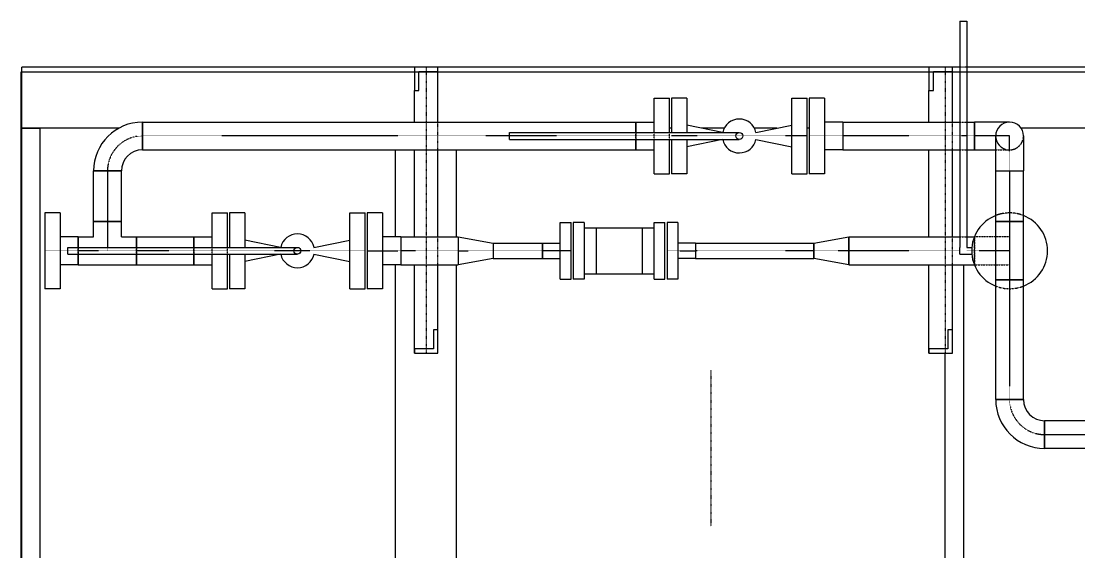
# Model space of a CAD drawing. Header units: millimetres. Extents: x -10011772 to -8149599, y 2847708 to 3434448.
# Drawn here: x -9500857 to -9496253, y 3164150 to 3166460 of the extents above; entities that cross this region are included whole.
import ezdxf

# ---------------------------------------------------------------- set-up
doc = ezdxf.new("R2010")
doc.units = ezdxf.units.MM
for name, pattern in [('DASHDOT2', [0.5, 0.25, -0.125, 0, -0.125]), ('DIVIDE2', [0.625, 0.25, -0.125, 0, -0.125, 0, -0.125]), ('HIDDEN2', [0.1875, 0.125, -0.0625])]:
    doc.linetypes.add(name, pattern=pattern)
doc.layers.add('总平面底图', color=9, linetype='Continuous')

# ---------------------------------------------------------------- blocks, each defined once
blk = doc.blocks.new('总平面底图 爆炸危险区 LOCATION I')
at = {"layer": '总平面底图', "linetype": 'Continuous'}
for p, q in [((226342, 119506.3), (226357, 119506.3)), ((226342, 119506.3), (226342, 119013.8)), ((226357, 119506.3), (226357, 119013.8)), ((224300, 119273), (224300, 119406.3)), ((225154.6, 119406.3), (224300, 119406.3)), ((225154.6, 119406.3), (225154.6, 119355.5)), ((225205.4, 119406.3), (225154.6, 119406.3)), ((226274.6, 119406.3), (225205.4, 119406.3)), ((225205.4, 119396.8), (225205.4, 119406.3)), ((226274.6, 119406.3), (226274.6, 119355.5)), ((226325.4, 119406.3), (226274.6, 119406.3)), ((226342, 119406.3), (226325.4, 119406.3)), ((226325.4, 119396.8), (226325.4, 119406.3)), ((232800, 119406.3), (226357, 119406.3)), ((225164.1, 119396.8), (225205.4, 119396.8)), ((225164.1, 119355.5), (225164.1, 119396.8)), ((225205.4, 119286.5), (225205.4, 119396.8)), ((226284.1, 119355.5), (226284.1, 119396.8)), ((226284.1, 119396.8), (226325.4, 119396.8)), ((226325.4, 119286.5), (226325.4, 119396.8)), ((225154.6, 119286.5), (225154.6, 119355.5)), ((225154.6, 119355.5), (225164.1, 119355.5)), ((225676.6, 119263.8), (225676.6, 119338.9)), ((225676.6, 119338.9), (225709.9, 119338.9)), ((225709.9, 119263.8), (225709.9, 119338.9)), ((225714.4, 119338.9), (225714.4, 119263.8)), ((225747.7, 119338.9), (225714.4, 119338.9)), ((225747.7, 119338.9), (225747.7, 119263.8)), ((225975.9, 119256.3), (225975.9, 119338.9)), ((225975.9, 119338.9), (226009.3, 119338.9)), ((226009.3, 119256.3), (226009.3, 119338.9)), ((226013.7, 119338.9), (226013.7, 119256.3)), ((226047, 119338.9), (226013.7, 119338.9)), ((226047, 119338.9), (226047, 119256.3)), ((226274.6, 119286.5), (226274.6, 119355.5)), ((226274.6, 119355.5), (226284.1, 119355.5)), ((224300, 117339.7), (224300, 119273)), ((224300, 119273), (224340.1, 119273)), ((224510.9, 119273), (224300, 119273)), ((224340.1, 118036.5), (224340.1, 119273)), ((224562.8, 119226.1), (224562.8, 119286.5)), ((224562.8, 119286.5), (224562.8, 119226.1)), ((224562.8, 119286.5), (225636.8, 119286.5)), ((225636.8, 119286.5), (225636.8, 119263.8)), ((225636.8, 119263.8), (225636.8, 119286.5)), ((225636.8, 119286.5), (225676.6, 119286.5)), ((225714.4, 119273), (225709.9, 119273)), ((225825.1, 119263.8), (225747.7, 119279.6)), ((225828.9, 119273), (225780.4, 119273)), ((225943.2, 119273), (225894.7, 119273)), ((225897.9, 119263.7), (225975.9, 119279.6)), ((226013.7, 119273), (226009.3, 119273)), ((226086.9, 119286.5), (226047, 119286.5)), ((226086.9, 119286.5), (226086.9, 119256.3)), ((226086.9, 119286.5), (226086.9, 119226.1)), ((226086.9, 119286.5), (226342, 119286.5)), ((226357, 119286.5), (226373.8, 119286.5)), ((226373.8, 119286.5), (226373.8, 119226.1)), ((226373.8, 119256.3), (226373.8, 119286.5)), ((226450, 119286.5), (226373.8, 119286.5)), ((227458, 119273), (226475.1, 119273)), ((225361.8, 119256.3), (225361.8, 119263.8)), ((225361.8, 119263.8), (225861.8, 119263.8)), ((225361.8, 119248.8), (225361.8, 119256.3)), ((225361.8, 119248.8), (225861.8, 119248.8)), ((225636.8, 119248.8), (225636.8, 119226.1)), ((225636.8, 119226.1), (225636.8, 119248.8)), ((225676.6, 119173.8), (225676.6, 119248.8)), ((225709.9, 119173.8), (225709.9, 119248.8)), ((225714.4, 119248.8), (225714.4, 119173.8)), ((225747.7, 119248.8), (225747.7, 119173.8)), ((225825.1, 119248.8), (225747.7, 119233)), ((225897.9, 119248.9), (225975.9, 119233)), ((225975.9, 119173.8), (225975.9, 119256.3)), ((226009.3, 119173.8), (226009.3, 119256.3)), ((226013.7, 119256.3), (226013.7, 119173.8)), ((226047, 119256.3), (226047, 119173.8)), ((226086.9, 119256.3), (226086.9, 119226.1)), ((226373.8, 119226.1), (226373.8, 119256.3)), ((226419.8, 119180.1), (226419.8, 119256.3)), ((226480.1, 119256.3), (226480.1, 119180.1)), ((224562.8, 119226.1), (225636.8, 119226.1)), ((225113.3, 119036.5), (225113.3, 119226.1)), ((225154.6, 119036.5), (225154.6, 119226.1)), ((225205.4, 119036.5), (225205.4, 119226.1)), ((225246.6, 119036.5), (225246.6, 119226.1)), ((225636.8, 119226.1), (225676.6, 119226.1)), ((226086.9, 119226.1), (226047, 119226.1)), ((226086.9, 119226.1), (226342, 119226.1)), ((226274.6, 119036.5), (226274.6, 119226.1)), ((226325.4, 119036.5), (226325.4, 119226.1)), ((226357, 119226.1), (226373.8, 119226.1)), ((226373.8, 119226.1), (226419.8, 119226.1)), ((224516.8, 119180.1), (224456.4, 119180.1)), ((224456.4, 119180.1), (224516.8, 119180.1)), ((224456.4, 119069.8), (224456.4, 119180.1)), ((224516.8, 119069.8), (224516.8, 119180.1)), ((225676.6, 119173.8), (225709.9, 119173.8)), ((225747.7, 119173.8), (225714.4, 119173.8)), ((225975.9, 119173.8), (226009.3, 119173.8)), ((226047, 119173.8), (226013.7, 119173.8)), ((226419.8, 119180.1), (226480.1, 119180.1)), ((226419.8, 119180.1), (226480.1, 119180.1)), ((226419.8, 119069.8), (226419.8, 119180.1)), ((226480.1, 119069.8), (226480.1, 119180.1)), ((224350, 119088.9), (224350, 119006.3)), ((224383.3, 119088.9), (224350, 119088.9)), ((224383.3, 119088.9), (224383.3, 119006.3)), ((224714.7, 119013.8), (224714.7, 119088.9)), ((224714.7, 119088.9), (224748.1, 119088.9)), ((224748.1, 119013.8), (224748.1, 119088.9)), ((224752.5, 119088.9), (224752.5, 119013.8)), ((224785.8, 119088.9), (224752.5, 119088.9)), ((224785.8, 119088.9), (224785.8, 119013.8)), ((225014.1, 119006.3), (225014.1, 119088.9)), ((225014.1, 119088.9), (225047.4, 119088.9)), ((225047.4, 119006.3), (225047.4, 119088.9)), ((225051.8, 119088.9), (225051.8, 119006.3)), ((225085.2, 119088.9), (225051.8, 119088.9)), ((225085.2, 119088.9), (225085.2, 119006.3)), ((224486.6, 119069.8), (224456.4, 119069.8)), ((224456.4, 119036.5), (224456.4, 119069.8)), ((224456.4, 119069.8), (224516.8, 119069.8)), ((224516.8, 119069.8), (224486.6, 119069.8)), ((224516.8, 119036.5), (224516.8, 119069.8)), ((225471.7, 119006.3), (225471.7, 119068.2)), ((225471.7, 119068.2), (225495.5, 119068.2)), ((225495.5, 119006.3), (225495.5, 119068.2)), ((225500, 119068.2), (225500, 119006.3)), ((225523.8, 119068.2), (225500, 119068.2)), ((225523.8, 119068.2), (225523.8, 119006.3)), ((225676.1, 119006.3), (225676.1, 119068.2)), ((225676.1, 119068.2), (225700, 119068.2)), ((225700, 119006.3), (225700, 119068.2)), ((225704.4, 119068.2), (225704.4, 119006.3)), ((225728.2, 119068.2), (225704.4, 119068.2)), ((225728.2, 119068.2), (225728.2, 119006.3)), ((226480.1, 119069.8), (226419.8, 119069.8)), ((226419.8, 118942.8), (226419.8, 119069.8)), ((226419.8, 119069.8), (226480.1, 119069.8)), ((226480.1, 118942.8), (226480.1, 119069.8)), ((224423.1, 119036.5), (224383.3, 119036.5)), ((224423.1, 119013.8), (224423.1, 119036.5)), ((224423.1, 119036.5), (224456.4, 119036.5)), ((224423.1, 119036.5), (224423.1, 119013.8)), ((224516.8, 119036.5), (224550.1, 119036.5)), ((224550.1, 119013.8), (224550.1, 119036.5)), ((224550.1, 119036.5), (224550.1, 119013.8)), ((224550.1, 119036.5), (224674.9, 119036.5)), ((224674.9, 119036.5), (224674.9, 119013.8)), ((224674.9, 119013.8), (224674.9, 119036.5)), ((224674.9, 119036.5), (224714.7, 119036.5)), ((225125, 119036.5), (225085.2, 119036.5)), ((225125, 119036.5), (225125, 118976.1)), ((225125, 119036.5), (225250, 119036.5)), ((225125, 119036.5), (225125, 119006.3)), ((225250, 119036.5), (225250, 119006.3)), ((225250, 119036.5), (225326.2, 119023)), ((225250, 119036.5), (225250, 118976.1)), ((225523.8, 119056.3), (225550, 119056.3)), ((225550, 119056.3), (225650, 119056.3)), ((225550, 119056.3), (225550, 118956.3)), ((225650, 119056.3), (225676.1, 119056.3)), ((225650, 119056.3), (225650, 118956.3)), ((226023.8, 119023), (226100, 119036.5)), ((226100, 119036.5), (226100, 118976.1)), ((226100, 119036.5), (226342, 119036.5)), ((226100, 119006.3), (226100, 119036.5)), ((226357, 119036.5), (226373.1, 119036.5)), ((224400, 119006.3), (224400, 119013.8)), ((224400, 119013.8), (224900, 119013.8)), ((224863.3, 119013.8), (224785.8, 119029.6)), ((224936.1, 119013.7), (225014.1, 119029.6)), ((225326.2, 119023), (225326.2, 119006.3)), ((225326.2, 119023), (225326.2, 118989.6)), ((225326.2, 119023), (225433.5, 119023)), ((225433.5, 119006.3), (225433.5, 119023)), ((225433.5, 119023), (225471.7, 119023)), ((225433.5, 119023), (225433.5, 118989.6)), ((225766.4, 119023), (225728.2, 119023)), ((225766.4, 119023), (225766.4, 119006.3)), ((225766.4, 119023), (225766.4, 118989.6)), ((225766.4, 119023), (226023.8, 119023)), ((226023.8, 119023), (226023.8, 118989.6)), ((226023.8, 119006.3), (226023.8, 119023)), ((226342, 118998.8), (226342, 119013.8)), ((226357, 119013.8), (226367.7, 119013.8)), ((224350, 119006.3), (224350, 118923.8)), ((224383.3, 119006.3), (224383.3, 118923.8)), ((224400, 118998.8), (224400, 119006.3)), ((224400, 118998.8), (224900, 118998.8)), ((224423.1, 118976.1), (224423.1, 118998.8)), ((224423.1, 118998.8), (224423.1, 118976.1)), ((224550.1, 118976.1), (224550.1, 118998.8)), ((224550.1, 118998.8), (224550.1, 118976.1)), ((224674.9, 118998.8), (224674.9, 118976.1)), ((224674.9, 118976.1), (224674.9, 118998.8)), ((224714.7, 118923.8), (224714.7, 118998.8)), ((224748.1, 118923.8), (224748.1, 118998.8)), ((224752.5, 118998.8), (224752.5, 118923.8)), ((224785.8, 118998.8), (224785.8, 118923.8)), ((224863.3, 118998.8), (224785.8, 118983)), ((224936.1, 118998.9), (225014.1, 118983)), ((225014.1, 118923.8), (225014.1, 119006.3)), ((225047.4, 118923.8), (225047.4, 119006.3)), ((225051.8, 119006.3), (225051.8, 118923.8)), ((225085.2, 119006.3), (225085.2, 118923.8)), ((225125, 119006.3), (225125, 118976.1)), ((225250, 119006.3), (225250, 118976.1)), ((225326.2, 118989.6), (225250, 118976.1)), ((225326.2, 119006.3), (225326.2, 118989.6)), ((225326.2, 118989.6), (225433.5, 118989.6)), ((225433.5, 118989.6), (225433.5, 119006.3)), ((225433.5, 118989.6), (225471.7, 118989.6)), ((225471.7, 118944.4), (225471.7, 119006.3)), ((225495.5, 118944.4), (225495.5, 119006.3)), ((225500, 119006.3), (225500, 118944.4)), ((225523.8, 119006.3), (225523.8, 118944.4)), ((225676.1, 118944.4), (225676.1, 119006.3)), ((225700, 118944.4), (225700, 119006.3)), ((225704.4, 119006.3), (225704.4, 118944.4)), ((225728.2, 119006.3), (225728.2, 118944.4)), ((225766.4, 118989.6), (225728.2, 118989.6)), ((225766.4, 119006.3), (225766.4, 118989.6)), ((225766.4, 118989.6), (226023.8, 118989.6)), ((226023.8, 118989.6), (226023.8, 119006.3)), ((226100, 118976.1), (226023.8, 118989.6)), ((226100, 118976.1), (226100, 119006.3)), ((226342, 118998.8), (226367.7, 118998.8)), ((224423.1, 118976.1), (224383.3, 118976.1)), ((224423.1, 118976.1), (224550.1, 118976.1)), ((224550.1, 118976.1), (224674.9, 118976.1)), ((224674.9, 118976.1), (224714.7, 118976.1)), ((225125, 118976.1), (225085.2, 118976.1)), ((225113.3, 118036.5), (225113.3, 118976.1)), ((225125, 118976.1), (225250, 118976.1)), ((225154.6, 118783.2), (225154.6, 118976.1)), ((225205.4, 118834), (225205.4, 118976.1)), ((225246.6, 118055.8), (225246.6, 118976.1)), ((226100, 118976.1), (226373.1, 118976.1)), ((226274.6, 118783.2), (226274.6, 118976.1)), ((226325.4, 118834), (226325.4, 118976.1)), ((226350.1, 118106.3), (226350.1, 118976.1)), ((225471.7, 118944.4), (225495.5, 118944.4)), ((225523.8, 118944.4), (225500, 118944.4)), ((225523.8, 118956.3), (225550, 118956.3)), ((225550, 118956.3), (225650, 118956.3)), ((225650, 118956.3), (225676.1, 118956.3)), ((225676.1, 118944.4), (225700, 118944.4)), ((225728.2, 118944.4), (225704.4, 118944.4)), ((224383.3, 118923.8), (224350, 118923.8)), ((224714.7, 118923.8), (224748.1, 118923.8)), ((224785.8, 118923.8), (224752.5, 118923.8)), ((225014.1, 118923.8), (225047.4, 118923.8)), ((225085.2, 118923.8), (225051.8, 118923.8)), ((226419.8, 118942.8), (226480.1, 118942.8)), ((226419.8, 118682.5), (226419.8, 118942.8)), ((226480.1, 118942.8), (226419.8, 118942.8)), ((226480.1, 118682.5), (226480.1, 118942.8)), ((225205.4, 118834), (225195.9, 118834)), ((225195.9, 118834), (225195.9, 118792.8)), ((225205.4, 118783.2), (225205.4, 118834)), ((226325.4, 118834), (226315.9, 118834)), ((226315.9, 118834), (226315.9, 118792.8)), ((226325.4, 118783.2), (226325.4, 118834)), ((225154.6, 118792.8), (225154.6, 118783.2)), ((225195.9, 118792.8), (225154.6, 118792.8)), ((225154.6, 118783.2), (225154.6, 118783.2)), ((225154.6, 118783.2), (225205.4, 118783.2)), ((226274.6, 118792.8), (226274.6, 118783.2)), ((226315.9, 118792.8), (226274.6, 118792.8)), ((226274.6, 118783.2), (226274.6, 118783.2)), ((226274.6, 118783.2), (226325.4, 118783.2)), ((226310, 118106.3), (226310, 118783.2)), ((226419.8, 118682.5), (226480.1, 118682.5)), ((226480.1, 118682.5), (226419.8, 118682.5)), ((226526.2, 118576.1), (226526.2, 118636.5)), ((226669.8, 118636.5), (226526.2, 118636.5)), ((226526.2, 118636.5), (226526.2, 118576.1)), ((226669.8, 118576.1), (226526.2, 118576.1))]:
    blk.add_line(p, q, dxfattribs=at)
at = {"layer": '总平面底图', "linetype": 'DASHDOT2'}
for p, q in [((225180, 119406.3), (225180, 118783.2)), ((226310, 119406.3), (226310, 118783.2)), ((226357, 119406.3), (226342, 119406.3)), ((225205.4, 119226.1), (225205.4, 119286.5)), ((226325.4, 119226.1), (226325.4, 119286.5)), ((225205.4, 118976.1), (225205.4, 119036.5)), ((226325.4, 118976.1), (226325.4, 119036.5)), ((225205.4, 118783.2), (225205.4, 118834)), ((226325.4, 118783.2), (226325.4, 118834)), ((225800, 118746.3), (225800, 118407.1))]:
    blk.add_line(p, q, dxfattribs=at)
at = {"layer": '总平面底图'}
for p, q in [((224298.7, 119395.6), (232798.7, 119395.6)), ((224298.7, 117195.6), (224298.7, 119395.6))]:
    blk.add_line(p, q, dxfattribs=at)
at = {"layer": '总平面底图', "linetype": 'HIDDEN2'}
for p, q in [((226342, 119286.5), (226357, 119286.5)), ((225636.8, 119263.8), (225636.8, 119248.8)), ((225636.8, 119256.3), (225636.8, 119263.8)), ((225636.8, 119248.8), (225636.8, 119256.3)), ((225676.6, 119256.3), (225676.6, 119263.8)), ((225676.6, 119248.8), (225676.6, 119256.3)), ((225709.9, 119256.3), (225709.9, 119263.8)), ((225709.9, 119248.8), (225709.9, 119256.3)), ((226342, 119226.1), (226357, 119226.1)), ((226419.8, 119226.1), (226450, 119226.1)), ((226342, 119036.5), (226357, 119036.5)), ((226373.1, 119036.5), (226373.8, 119036.5)), ((226373.8, 119036.5), (226373.8, 118976.1)), ((226373.8, 119006.3), (226373.8, 119036.5)), ((226450, 119036.5), (226373.8, 119036.5)), ((224423.1, 118998.8), (224423.1, 119013.8)), ((224423.1, 119013.8), (224423.1, 119006.3)), ((224550.1, 118998.8), (224550.1, 119013.8)), ((224550.1, 119013.8), (224550.1, 118998.8)), ((224674.9, 119013.8), (224674.9, 118998.8)), ((224674.9, 119006.3), (224674.9, 119013.8)), ((224714.7, 119006.3), (224714.7, 119013.8)), ((224748.1, 119006.3), (224748.1, 119013.8)), ((224423.1, 119006.3), (224423.1, 118998.8)), ((224674.9, 118998.8), (224674.9, 119006.3)), ((224714.7, 118998.8), (224714.7, 119006.3)), ((224748.1, 118998.8), (224748.1, 119006.3)), ((226373.8, 118976.1), (226373.8, 119006.3)), ((226373.1, 118976.1), (226373.8, 118976.1)), ((226373.8, 118976.1), (226450, 118976.1))]:
    blk.add_line(p, q, dxfattribs=at)
at = {"layer": '总平面底图', "linetype": 'DIVIDE2'}
for p, q in [((224562.8, 119256.3), (224562.8, 119256.3)), ((224562.8, 119256.3), (224562.8, 119256.3)), ((225361.8, 119256.3), (224562.8, 119256.3)), ((225636.8, 119256.3), (225361.8, 119256.3)), ((225709.9, 119256.3), (225636.8, 119256.3)), ((226009.3, 119256.3), (225714.4, 119256.3)), ((226013.7, 119256.3), (226086.9, 119256.3)), ((226342, 119256.3), (226086.9, 119256.3)), ((226357, 119256.3), (226342, 119256.3)), ((226373.8, 119256.3), (226357, 119256.3)), ((226373.8, 119256.3), (226373.8, 119256.3)), ((226373.8, 119256.3), (226373.8, 119256.3)), ((226419.8, 119256.3), (226373.8, 119256.3)), ((226450, 119256.3), (226419.8, 119256.3)), ((226450, 119180.1), (226450, 119256.3)), ((224486.6, 119180.1), (224486.6, 119180.1)), ((224486.6, 119180.1), (224486.6, 119180.1)), ((224486.6, 119180.1), (224486.6, 119069.8)), ((226450, 119180.1), (226450, 119180.1)), ((226450, 119180.1), (226450, 119180.1)), ((226450, 119180.1), (226450, 119069.8)), ((224486.6, 119069.8), (224486.6, 119069.8)), ((224486.6, 119069.8), (224486.6, 119013.8)), ((226450, 119069.8), (226450, 119069.8)), ((226450, 119069.8), (226450, 118942.8)), ((224486.6, 119013.8), (224486.6, 119006.3)), ((224350, 119006.3), (224400, 119006.3)), ((224400, 119006.3), (224423.1, 119006.3)), ((224550.1, 119006.3), (224423.1, 119006.3)), ((224423.1, 119006.3), (224423.1, 119006.3)), ((224423.1, 119006.3), (224423.1, 119006.3)), ((224550.1, 119006.3), (224550.1, 119006.3)), ((224674.9, 119006.3), (224550.1, 119006.3)), ((224748.1, 119006.3), (224674.9, 119006.3)), ((225047.4, 119006.3), (224752.5, 119006.3)), ((225051.8, 119006.3), (225125, 119006.3)), ((225250, 119006.3), (225125, 119006.3)), ((225250, 119006.3), (225326.2, 119006.3)), ((225433.5, 119006.3), (225326.2, 119006.3)), ((225495.5, 119006.3), (225433.5, 119006.3)), ((225704.4, 119006.3), (225766.4, 119006.3)), ((226023.8, 119006.3), (225766.4, 119006.3)), ((226100, 119006.3), (226023.8, 119006.3)), ((226342, 119006.3), (226100, 119006.3)), ((226373.8, 119006.3), (226357, 119006.3)), ((226373.8, 119006.3), (226373.8, 119006.3)), ((226373.8, 119006.3), (226373.8, 119006.3)), ((226450, 119006.3), (226373.8, 119006.3)), ((226450, 118942.8), (226450, 118682.5)), ((226450, 118942.8), (226450, 118942.8)), ((226450, 118942.8), (226450, 118942.8)), ((226450, 118682.5), (226450, 118682.5)), ((226450, 118682.5), (226450, 118682.5)), ((226526.2, 118606.3), (226526.1, 118606.3)), ((226526.1, 118606.3), (226526.1, 118606.3)), ((226526.2, 118606.3), (226669.8, 118606.3))]:
    blk.add_line(p, q, dxfattribs=at)
at = {"layer": '总平面底图', "linetype": 'Continuous'}
for centre in [(225861.8, 119256.3), (224900, 119006.3)]:
    blk.add_circle(centre, 7.5, dxfattribs=at)
for centre, radius, start, end in [((225861.8, 119256.3), 36.9, 11.5612, 168.2605), ((224562.8, 119180.1), 106.4, 90, 180), ((226450, 119256.3), 30.2, 0, 180), ((226450, 119256.3), 30.2, 0, 180), ((225861.8, 119256.3), 36.9, 191.7395, 348.4388), ((224562.8, 119180.1), 46, 90, 180), ((226450, 119006.3), 82.5, 111.4313, 180), ((226450, 119006.3), 82.5, 291.4313, 68.5687), ((224900, 119006.3), 36.9, 11.5612, 168.2605), ((224900, 119006.3), 36.9, 191.7395, 348.4388), ((226450, 119006.3), 82.5, 180, 248.5687), ((226526.2, 118682.5), 106.4, 180, 270), ((226526.2, 118682.5), 46, 180, 270)]:
    blk.add_arc(centre, radius, start, end, dxfattribs=at)
at = {"layer": '总平面底图', "linetype": 'DIVIDE2'}
for centre, start, end in [((224562.8, 119180.1), 90, 180), ((226526.2, 118682.5), 180, 270)]:
    blk.add_arc(centre, 76.2, start, end, dxfattribs=at)
at = {"layer": '总平面底图', "linetype": 'HIDDEN2'}
for centre, radius, start, end in [((226450, 119256.3), 30.2, 180, 0), ((226450, 119006.3), 82.5, 68.5687, 111.4313), ((226450, 119006.3), 82.5, 248.5687, 291.4313)]:
    blk.add_arc(centre, radius, start, end, dxfattribs=at)

msp = doc.modelspace()

# ---------------------------------------------------------------- block references
at = {"layer": '总平面底图', "xscale": 2, "yscale": 2, "zscale": 2}
msp.add_blockref('总平面底图 爆炸危险区 LOCATION I', (-9949454.3, 2927447.9), dxfattribs=at)

doc.saveas('drawing.dxf')
